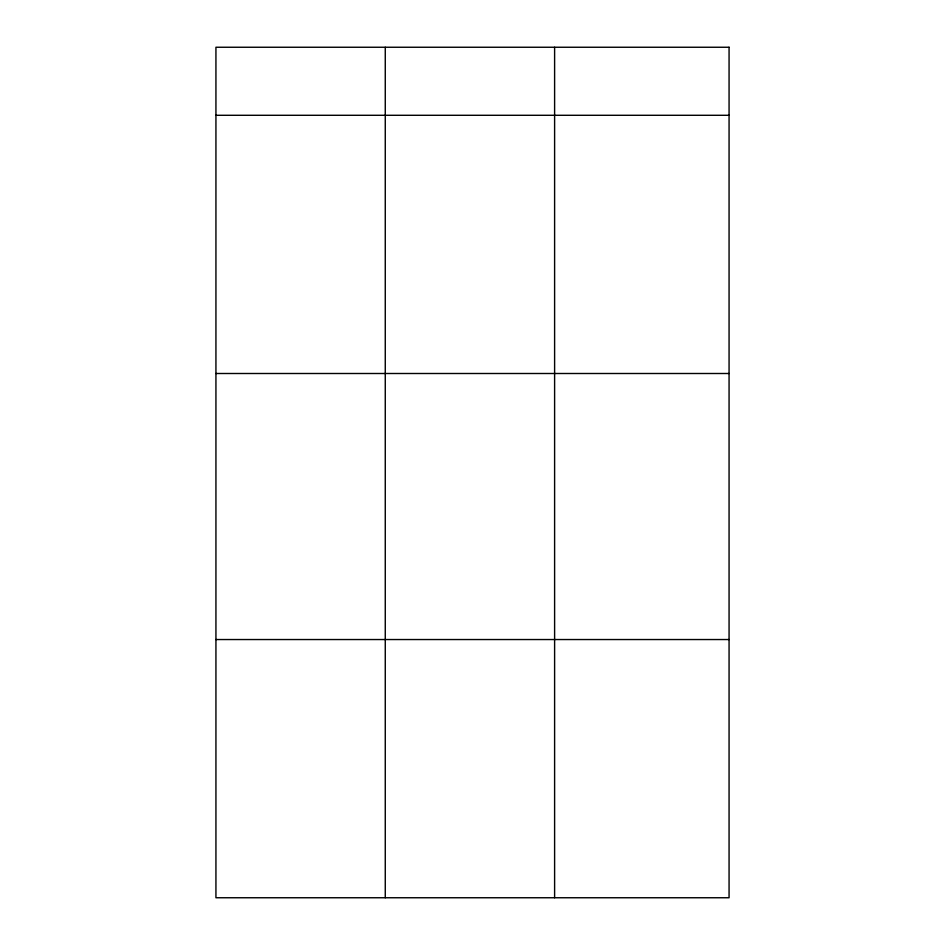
<?xml version="1.0" encoding="UTF-8"?>
<svg xmlns="http://www.w3.org/2000/svg" width="945" height="945" viewBox="0 0 945 945"><rect width="100%" height="100%" fill="white"/><g stroke="black" fill="none" stroke-linecap="round" stroke-linejoin="round"><path stroke-width="1.42" d="M215.933 115.29L729.067 115.29M215.933 373.499L729.067 373.499M215.933 639.541L729.067 639.541M554.609 47.25L554.609 897.75M385.265 47.25L385.265 897.75M729.067 47.25L215.933 47.25L215.933 897.75L729.067 897.75L729.067 47.25"/></g></svg>
